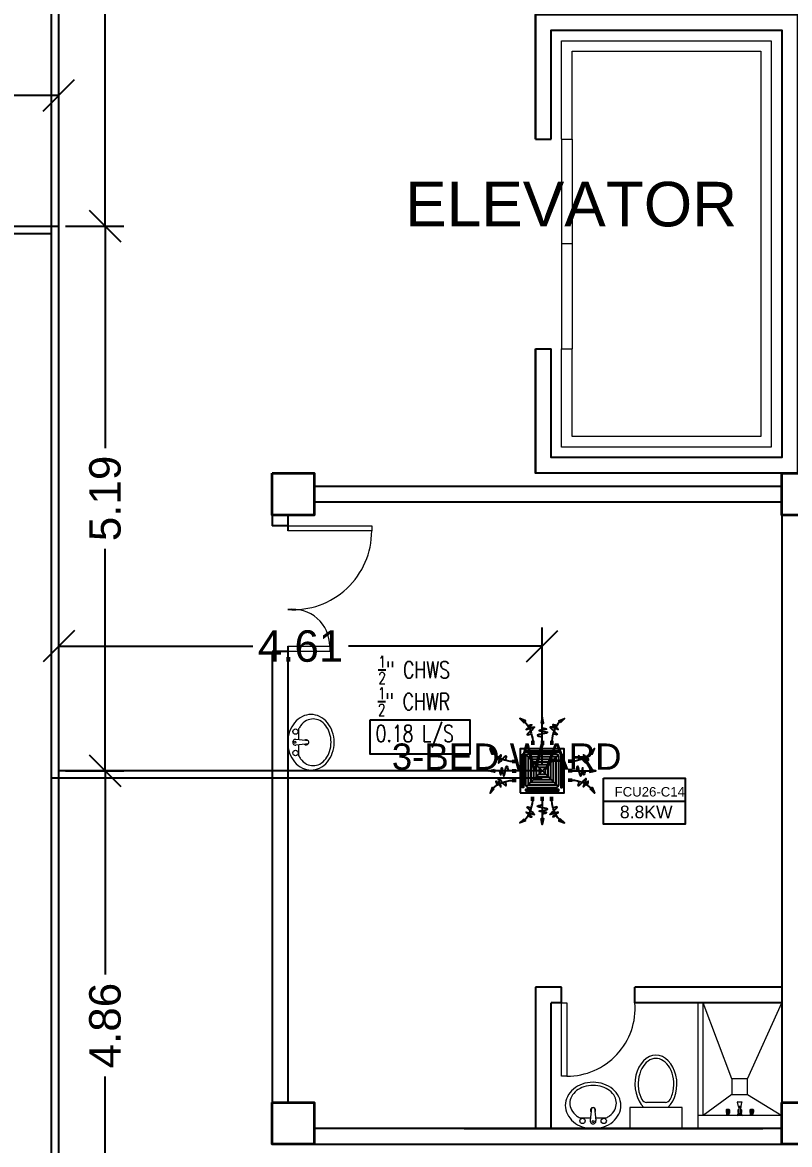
# Model space of a CAD drawing. Header units: millimetres. Extents: x 5 to 598, y 3 to 339.
# Drawn here: x 152.82 to 160.14, y 113.11 to 123.81 of the extents above; entities that cross this region are included whole.
import ezdxf

# ---------------------------------------------------------------- set-up
doc = ezdxf.new("R2010")
doc.units = ezdxf.units.MM
doc.header["$MEASUREMENT"] = 0
for name, color, linetype in [('AIR', 7, 'Continuous'), ('fcu line', 7, 'Continuous'), ('fcu return', 7, 'Continuous'), ('label', 7, 'Continuous'), ('Legends', 7, 'Continuous'), ('pipe label', 7, 'Continuous')]:
    doc.layers.add(name, color=color, linetype=linetype)
doc.styles.add('Arch-Dim', font='simplex.shx', dxfattribs={"width": 0.75})
doc.styles.get("Standard").update_dxf_attribs({"font": 'arial.ttf'})
doc.styles.add('SWISSLT175', font='swissl.ttf', dxfattribs={"height": 0.175})
doc.dimstyles.new('Copy of dimension', dxfattribs={"dimtxt": 0.3, "dimasz": 0.3, "dimexe": 0.18, "dimexo": 0.0625, "dimgap": 0.09, "dimtad": 0, "dimzin": 0, "dimdsep": 46, "dimtxsty": 'Standard', "dimblk": 'OBLIQUE', "dimcen": 0.09, "dimclrd": 256, "dimclre": 256, "dimclrt": 256, "dimadec": 0, "dimazin": 0, "dimtfac": 1, "dimtofl": 0, "dimtmove": 0, "dimatfit": 3, "dimldrblk": 'OBLIQUE', "dimfxl": 1, "dimtolj": 1, "dimtzin": 0, "dimarcsym": 0})

# ---------------------------------------------------------------- blocks, each defined once
blk = doc.blocks.new('FCU-13000P (CASSETTE SPLIT)')
at = {"layer": 'AIR', "ltscale": 3}
for p, q in [((0, 0.523), (0, 1)), ((-0.193, 0.558), (-0.193, 0.487)), ((-0.162, 0.558), (-0.162, 0.487)), ((-0.016, 0.558), (-0.016, 0.487)), ((0.016, 0.558), (0.016, 0.487)), ((0.162, 0.558), (0.162, 0.487)), ((0.193, 0.558), (0.193, 0.487)), ((-0.523, 0), (-1, 0)), ((-0.558, 0.193), (-0.487, 0.193)), ((-0.558, 0.162), (-0.487, 0.162)), ((-0.558, 0.016), (-0.487, 0.016)), ((0.558, 0.193), (0.487, 0.193)), ((0.558, 0.162), (0.487, 0.162)), ((0.558, 0.016), (0.487, 0.016)), ((0.523, 0), (1, 0)), ((-0.558, -0.016), (-0.487, -0.016)), ((-0.558, -0.162), (-0.487, -0.162)), ((-0.558, -0.193), (-0.487, -0.193)), ((0.558, -0.016), (0.487, -0.016)), ((0.558, -0.162), (0.487, -0.162)), ((0.558, -0.193), (0.487, -0.193)), ((-0.193, -0.558), (-0.193, -0.487)), ((-0.162, -0.558), (-0.162, -0.487)), ((-0.016, -0.558), (-0.016, -0.487)), ((0, -0.523), (0, -1)), ((0.016, -0.558), (0.016, -0.487)), ((0.162, -0.558), (0.162, -0.487)), ((0.193, -0.558), (0.193, -0.487))]:
    blk.add_line(p, q, dxfattribs=at)
at = {"layer": 'AIR'}
for p, q in [((0.295, -0.295), (-0.295, 0.295)), ((0.295, 0.295), (-0.295, -0.295))]:
    blk.add_line(p, q, dxfattribs=at)
at = {"layer": 'AIR', "ltscale": 3}
for points in [[(-0.335, 0.895), (-0.311, 0.932), (-0.416, 0.973)], [(-0.022, 0.89), (0.022, 0.89), (0, 1)], [(0.335, 0.895), (0.311, 0.932), (0.416, 0.973)], [(-0.895, 0.335), (-0.932, 0.311), (-0.973, 0.416)], [(0.895, 0.335), (0.932, 0.311), (0.973, 0.416)], [(-0.89, 0.022), (-0.89, -0.022), (-1, 0)], [(0.89, 0.022), (0.89, -0.022), (1, 0)], [(-0.895, -0.335), (-0.932, -0.311), (-0.973, -0.416)], [(0.895, -0.335), (0.932, -0.311), (0.973, -0.416)], [(-0.335, -0.895), (-0.311, -0.932), (-0.416, -0.973)], [(-0.022, -0.89), (0.022, -0.89), (0, -1)], [(0.335, -0.895), (0.311, -0.932), (0.416, -0.973)]]:
    blk.add_lwpolyline(points, close=True, dxfattribs=at)
at = {"layer": 'AIR'}
for points in [[(-0.323, 0.914, -0.171809), (-0.178, 0.558), (-0.178, 0.522)], [(0.323, 0.914, 0.171809), (0.178, 0.558), (0.178, 0.522)], [(-0.914, 0.323, 0.171809), (-0.558, 0.178), (-0.522, 0.178)], [(0.914, 0.323, -0.171809), (0.558, 0.178), (0.522, 0.178)], [(-0.914, -0.323, -0.171809), (-0.558, -0.178), (-0.522, -0.178)], [(0.914, -0.323, 0.171809), (0.558, -0.178), (0.522, -0.178)], [(-0.323, -0.914, 0.171809), (-0.178, -0.558), (-0.178, -0.522)], [(0.323, -0.914, -0.171809), (0.178, -0.558), (0.178, -0.522)]]:
    blk.add_lwpolyline(points, format="xyb", dxfattribs=at)
for points in [[(-0.41, -0.41), (0.41, -0.41), (0.41, 0.41), (-0.41, 0.41)], [(-0.373, 0.31), (-0.348, 0.31), (-0.348, -0.31), (-0.373, -0.31)], [(-0.31, 0.372), (0.31, 0.372), (0.31, 0.348), (-0.31, 0.348)], [(-0.26, -0.26), (0.26, -0.26), (0.26, 0.26), (-0.26, 0.26)], [(-0.21, -0.21), (0.21, -0.21), (0.21, 0.21), (-0.21, 0.21)], [(0.372, 0.31), (0.348, 0.31), (0.348, -0.31), (0.372, -0.31)], [(-0.16, -0.16), (0.16, -0.16), (0.16, 0.16), (-0.16, 0.16)], [(-0.11, -0.11), (0.11, -0.11), (0.11, 0.11), (-0.11, 0.11)], [(-0.06, -0.06), (0.06, -0.06), (0.06, 0.06), (-0.06, 0.06)], [(-0.31, -0.373), (0.31, -0.373), (0.31, -0.348), (-0.31, -0.348)]]:
    blk.add_lwpolyline(points, close=True, dxfattribs=at)
blk.add_lwpolyline([(-0.26, -0.31), (0.26, -0.31, 0.414214), (0.31, -0.26), (0.31, 0.26, 0.414214), (0.26, 0.31), (-0.26, 0.31, 0.414214), (-0.31, 0.26), (-0.31, -0.26, 0.414214)], format="xyb", close=True, dxfattribs=at)
at = {"layer": 'AIR', "ltscale": 3}
for points in [[(-0.268, 0.84), (-0.231, 0.852), (-0.134, 0.882), (-0.422, 0.704), (0.005, 0.903), (-0.358, 0.645), (-0.239, 0.678), (-0.199, 0.69)], [(0.268, 0.84), (0.231, 0.852), (0.134, 0.882), (0.422, 0.704), (-0.005, 0.903), (0.358, 0.645), (0.239, 0.678), (0.199, 0.69)], [(-0.84, 0.268), (-0.852, 0.231), (-0.882, 0.134), (-0.704, 0.422), (-0.903, -0.005), (-0.645, 0.358), (-0.678, 0.239), (-0.69, 0.199)], [(0.84, 0.268), (0.852, 0.231), (0.882, 0.134), (0.704, 0.422), (0.903, -0.005), (0.645, 0.358), (0.678, 0.239), (0.69, 0.199)], [(-0.84, -0.268), (-0.852, -0.231), (-0.882, -0.134), (-0.704, -0.422), (-0.903, 0.005), (-0.645, -0.358), (-0.678, -0.239), (-0.69, -0.199)], [(0.84, -0.268), (0.852, -0.231), (0.882, -0.134), (0.704, -0.422), (0.903, 0.005), (0.645, -0.358), (0.678, -0.239), (0.69, -0.199)], [(-0.268, -0.84), (-0.231, -0.852), (-0.134, -0.882), (-0.422, -0.704), (0.005, -0.903), (-0.358, -0.645), (-0.239, -0.678), (-0.199, -0.69)], [(0.268, -0.84), (0.231, -0.852), (0.134, -0.882), (0.422, -0.704), (-0.005, -0.903), (0.358, -0.645), (0.239, -0.678), (0.199, -0.69)]]:
    blk.add_open_spline(points, degree=3, knots=[0.0032834, 0.0032834, 0.0032834, 0.0032834, 0.0712567, 0.1924075, 0.3347111, 0.5062145, 0.5813292, 0.5813292, 0.5813292, 0.5813292], dxfattribs=at)
for points in [[(0, 0.8), (0.077, 0.776), (-0.058, 0.755), (0.098, 0.718), (-0.087, 0.663), (0, 0.631)], [(-0.8, 0), (-0.776, -0.077), (-0.755, 0.058), (-0.718, -0.098), (-0.663, 0.087), (-0.631, 0)], [(0.8, 0), (0.776, -0.077), (0.755, 0.058), (0.718, -0.098), (0.663, 0.087), (0.631, 0)], [(0, -0.8), (0.077, -0.776), (-0.058, -0.755), (0.098, -0.718), (-0.087, -0.663), (0, -0.631)]]:
    blk.add_spline(points, degree=3, dxfattribs=at)
for points in [[(-0.416, 0.973), (-0.335, 0.895), (-0.311, 0.932)], [(0, 1), (-0.022, 0.89), (0.022, 0.89)], [(0.416, 0.973), (0.335, 0.895), (0.311, 0.932)], [(-0.973, 0.416), (-0.895, 0.335), (-0.932, 0.311)], [(0.973, 0.416), (0.895, 0.335), (0.932, 0.311)], [(-1, 0), (-0.89, 0.022), (-0.89, -0.022)], [(1, 0), (0.89, 0.022), (0.89, -0.022)], [(-0.973, -0.416), (-0.895, -0.335), (-0.932, -0.311)], [(0.973, -0.416), (0.895, -0.335), (0.932, -0.311)], [(-0.416, -0.973), (-0.335, -0.895), (-0.311, -0.932)], [(0, -1), (-0.022, -0.89), (0.022, -0.89)], [(0.416, -0.973), (0.335, -0.895), (0.311, -0.932)]]:
    blk.add_solid(points, dxfattribs=at)
blk = doc.blocks.new('_Oblique')
at = {"color": 0, "linetype": 'ByBlock', "lineweight": -2}
blk.add_line((-0.5, -0.5), (0.5, 0.5), dxfattribs=at)
blk = doc.blocks.new('*D57')
at = {"layer": 'Defpoints', "color": 0, "transparency": 16777216}
for p in [(153.165, 116.673), (153.165, 111.814), (153.606, 111.814)]:
    blk.add_point(p, dxfattribs=at)
at = {"layer": 'Legends', "lineweight": -2, "transparency": 16777216}
for p, q in [((153.228, 116.673), (153.786, 116.673)), ((153.606, 116.673), (153.606, 114.729)), ((153.606, 111.814), (153.606, 113.758)), ((153.228, 111.814), (153.786, 111.814))]:
    blk.add_line(p, q, dxfattribs=at)
at = {"layer": 'Legends', "lineweight": -2, "transparency": 16777216, "xscale": 0.3, "yscale": 0.3, "zscale": 0.3}
for p, rotation in [((153.606, 116.673), 90), ((153.606, 111.814), 270)]:
    blk.add_blockref('_Oblique', p, dxfattribs=dict(at, rotation=rotation))
at = {"layer": 'Legends', "transparency": 16777216, "insert": (153.606, 114.243), "char_height": 0.3, "attachment_point": 5, "rotation": 90}
blk.add_mtext('\\A1;4.86', dxfattribs=at)
blk = doc.blocks.new('*D58')
at = {"layer": 'Defpoints', "color": 0, "transparency": 16777216}
for p in [(157.777, 117.861), (153.165, 116.673), (157.777, 116.673)]:
    blk.add_point(p, dxfattribs=at)
at = {"layer": 'Legends', "lineweight": -2, "transparency": 16777216}
for p, q in [((153.165, 116.736), (153.165, 118.041)), ((157.777, 116.736), (157.777, 118.041)), ((153.165, 117.861), (155.014, 117.861)), ((157.777, 117.861), (155.928, 117.861))]:
    blk.add_line(p, q, dxfattribs=at)
at = {"layer": 'Legends', "lineweight": -2, "transparency": 16777216, "xscale": 0.3, "yscale": 0.3, "zscale": 0.3, "rotation": 180}
blk.add_blockref('_Oblique', (153.165, 117.861), dxfattribs=at)
at = {"layer": 'Legends', "lineweight": -2, "transparency": 16777216, "xscale": 0.3, "yscale": 0.3, "zscale": 0.3}
blk.add_blockref('_Oblique', (157.777, 117.861), dxfattribs=at)
at = {"layer": 'Legends', "transparency": 16777216, "insert": (155.471, 117.861), "char_height": 0.3, "attachment_point": 5}
blk.add_mtext('\\A1;4.61', dxfattribs=at)
blk = doc.blocks.new('*D59')
at = {"layer": 'Defpoints', "color": 0, "transparency": 16777216}
for p in [(153.165, 121.868), (153.606, 121.868), (153.165, 116.673)]:
    blk.add_point(p, dxfattribs=at)
at = {"layer": 'Legends', "lineweight": -2, "transparency": 16777216}
for p, q in [((153.228, 121.868), (153.786, 121.868)), ((153.606, 121.868), (153.606, 119.75)), ((153.606, 116.673), (153.606, 118.791)), ((153.228, 116.673), (153.786, 116.673))]:
    blk.add_line(p, q, dxfattribs=at)
at = {"layer": 'Legends', "lineweight": -2, "transparency": 16777216, "xscale": 0.3, "yscale": 0.3, "zscale": 0.3}
for p, rotation in [((153.606, 121.868), 90), ((153.606, 116.673), 270)]:
    blk.add_blockref('_Oblique', p, dxfattribs=dict(at, rotation=rotation))
at = {"layer": 'Legends', "transparency": 16777216, "insert": (153.606, 119.271), "char_height": 0.3, "attachment_point": 5, "rotation": 90}
blk.add_mtext('\\A1;5.19', dxfattribs=at)
blk = doc.blocks.new('*D60')
at = {"layer": 'Defpoints', "color": 0, "transparency": 16777216}
for p in [(150.248, 123.115), (150.248, 121.868), (153.165, 121.868)]:
    blk.add_point(p, dxfattribs=at)
at = {"layer": 'Legends', "lineweight": -2, "transparency": 16777216}
for p, q in [((150.248, 121.93), (150.248, 123.295)), ((153.165, 121.93), (153.165, 123.295)), ((150.248, 123.115), (151.226, 123.115)), ((153.165, 123.115), (152.187, 123.115))]:
    blk.add_line(p, q, dxfattribs=at)
at = {"layer": 'Legends', "lineweight": -2, "transparency": 16777216, "xscale": 0.3, "yscale": 0.3, "zscale": 0.3, "rotation": 180}
blk.add_blockref('_Oblique', (150.248, 123.115), dxfattribs=at)
at = {"layer": 'Legends', "lineweight": -2, "transparency": 16777216, "xscale": 0.3, "yscale": 0.3, "zscale": 0.3}
blk.add_blockref('_Oblique', (153.165, 123.115), dxfattribs=at)
at = {"layer": 'Legends', "transparency": 16777216, "insert": (151.706, 123.115), "char_height": 0.3, "attachment_point": 5}
blk.add_mtext('\\A1;2.92', dxfattribs=at)
blk = doc.blocks.new('*D61')
at = {"layer": 'Defpoints', "color": 0, "transparency": 16777216}
for p in [(153.165, 127.072), (153.606, 127.072), (153.165, 121.868)]:
    blk.add_point(p, dxfattribs=at)
at = {"layer": 'Legends', "lineweight": -2, "transparency": 16777216}
for p, q in [((153.228, 127.072), (153.786, 127.072)), ((153.606, 127.072), (153.606, 124.949)), ((153.606, 121.868), (153.606, 123.991)), ((153.228, 121.868), (153.786, 121.868))]:
    blk.add_line(p, q, dxfattribs=at)
at = {"layer": 'Legends', "lineweight": -2, "transparency": 16777216, "xscale": 0.3, "yscale": 0.3, "zscale": 0.3}
for p, rotation in [((153.606, 127.072), 90), ((153.606, 121.868), 270)]:
    blk.add_blockref('_Oblique', p, dxfattribs=dict(at, rotation=rotation))
at = {"layer": 'Legends', "transparency": 16777216, "insert": (153.606, 124.47), "char_height": 0.3, "attachment_point": 5, "rotation": 90}
blk.add_mtext('\\A1;5.20', dxfattribs=at)

msp = doc.modelspace()

# ---------------------------------------------------------------- linework, layer by layer
at = {"color": 8, "lineweight": 25}
for p, q in [((157.712, 123.886), (157.712, 122.698)), ((157.712, 122.698), (157.862, 122.698)), ((157.712, 120.698), (157.712, 119.511)), ((157.712, 120.698), (157.862, 120.698)), ((160.062, 119.386), (155.6, 119.386)), ((160.062, 119.236), (155.6, 119.236)), ((155.2, 119.111), (155.2, 119.011)), ((155.35, 119.011), (155.2, 119.011)), ((155.35, 119.111), (155.35, 118.961)), ((160.062, 119.111), (160.062, 113.511)), ((155.35, 117.861), (155.35, 113.511)), ((155.2, 117.811), (155.2, 113.511)), ((155.35, 117.811), (155.2, 117.811)), ((160.062, 113.261), (155.6, 113.261)), ((155.6, 113.111), (160.062, 113.111))]:
    msp.add_line(p, q, dxfattribs=at)
at = {"color": 8, "lineweight": 9}
for p, q in [((157.962, 122.698), (158.062, 122.698)), ((157.962, 122.698), (157.962, 120.698)), ((158.062, 122.698), (158.062, 120.698)), ((158.062, 121.698), (157.962, 121.698)), ((157.962, 120.698), (158.062, 120.698)), ((155.548, 116.96), (155.426, 116.973)), ((155.548, 116.931), (155.426, 116.917)), ((158.248, 113.459), (158.234, 113.337)), ((158.277, 113.459), (158.29, 113.337)), ((158.612, 113.461), (158.612, 113.261)), ((159.112, 113.461), (158.612, 113.461)), ((158.953, 113.511), (158.772, 113.511)), ((159.112, 113.261), (159.112, 113.461)), ((159.535, 113.443), (159.532, 113.441)), ((159.535, 113.444), (159.535, 113.443)), ((159.562, 113.444), (159.535, 113.444)), ((159.562, 113.443), (159.535, 113.443)), ((159.562, 113.444), (159.562, 113.443)), ((159.562, 113.443), (159.565, 113.441)), ((159.65, 113.471), (159.641, 113.513)), ((159.643, 113.517), (159.682, 113.517)), ((159.649, 113.443), (159.645, 113.441)), ((159.655, 113.444), (159.649, 113.444)), ((159.649, 113.444), (159.649, 113.443)), ((159.655, 113.443), (159.649, 113.443)), ((159.674, 113.471), (159.65, 113.471)), ((159.65, 113.471), (159.65, 113.463)), ((159.674, 113.471), (159.65, 113.471)), ((159.65, 113.463), (159.674, 113.463)), ((159.655, 113.401), (159.655, 113.463)), ((159.67, 113.463), (159.67, 113.401)), ((159.675, 113.444), (159.67, 113.444)), ((159.675, 113.443), (159.67, 113.443)), ((159.674, 113.471), (159.683, 113.513)), ((159.674, 113.463), (159.674, 113.471)), ((159.675, 113.444), (159.675, 113.443)), ((159.675, 113.443), (159.679, 113.441)), ((159.763, 113.443), (159.759, 113.441)), ((159.789, 113.444), (159.763, 113.444)), ((159.763, 113.444), (159.763, 113.443)), ((159.789, 113.443), (159.763, 113.443)), ((159.789, 113.444), (159.789, 113.443)), ((159.789, 113.443), (159.792, 113.441)), ((159.531, 113.386), (159.535, 113.393)), ((159.531, 113.386), (159.531, 113.386)), ((159.566, 113.386), (159.531, 113.386)), ((159.566, 113.386), (159.531, 113.386)), ((159.532, 113.441), (159.532, 113.419)), ((159.565, 113.441), (159.532, 113.441)), ((159.532, 113.419), (159.534, 113.415)), ((159.535, 113.432), (159.535, 113.42)), ((159.535, 113.419), (159.543, 113.419)), ((159.535, 113.413), (159.535, 113.407)), ((159.563, 113.407), (159.535, 113.407)), ((159.535, 113.407), (159.535, 113.405)), ((159.562, 113.405), (159.535, 113.405)), ((159.562, 113.393), (159.535, 113.393)), ((159.537, 113.393), (159.537, 113.405)), ((159.542, 113.432), (159.542, 113.42)), ((159.562, 113.419), (159.554, 113.419)), ((159.555, 113.432), (159.555, 113.42)), ((159.56, 113.393), (159.56, 113.405)), ((159.562, 113.432), (159.562, 113.42)), ((159.563, 113.407), (159.562, 113.405)), ((159.566, 113.386), (159.562, 113.393)), ((159.565, 113.419), (159.563, 113.415)), ((159.563, 113.413), (159.563, 113.407)), ((159.565, 113.441), (159.565, 113.419)), ((159.566, 113.386), (159.566, 113.386)), ((159.633, 113.386), (159.645, 113.391)), ((159.691, 113.386), (159.633, 113.386)), ((159.655, 113.441), (159.645, 113.441)), ((159.645, 113.441), (159.645, 113.419)), ((159.645, 113.419), (159.648, 113.415)), ((159.645, 113.401), (159.68, 113.401)), ((159.645, 113.391), (159.645, 113.401)), ((159.645, 113.391), (159.68, 113.391)), ((159.68, 113.391), (159.645, 113.391)), ((159.648, 113.413), (159.648, 113.407)), ((159.655, 113.407), (159.648, 113.407)), ((159.648, 113.407), (159.649, 113.405)), ((159.649, 113.432), (159.649, 113.42)), ((159.649, 113.419), (159.655, 113.419)), ((159.655, 113.405), (159.649, 113.405)), ((159.651, 113.401), (159.651, 113.405)), ((159.67, 113.401), (159.655, 113.401)), ((159.679, 113.441), (159.67, 113.441)), ((159.675, 113.419), (159.67, 113.419)), ((159.676, 113.407), (159.67, 113.407)), ((159.675, 113.405), (159.67, 113.405)), ((159.674, 113.401), (159.674, 113.405)), ((159.675, 113.432), (159.675, 113.42)), ((159.676, 113.407), (159.675, 113.405)), ((159.676, 113.413), (159.676, 113.407)), ((159.679, 113.419), (159.677, 113.415)), ((159.679, 113.441), (159.679, 113.419)), ((159.68, 113.401), (159.68, 113.391)), ((159.68, 113.391), (159.691, 113.386)), ((159.792, 113.441), (159.759, 113.441)), ((159.759, 113.441), (159.759, 113.419)), ((159.759, 113.419), (159.761, 113.415)), ((159.759, 113.386), (159.762, 113.393)), ((159.793, 113.386), (159.759, 113.386)), ((159.793, 113.386), (159.759, 113.386)), ((159.759, 113.386), (159.759, 113.386)), ((159.762, 113.413), (159.762, 113.407)), ((159.762, 113.407), (159.763, 113.405)), ((159.79, 113.407), (159.762, 113.407)), ((159.789, 113.393), (159.762, 113.393)), ((159.763, 113.432), (159.763, 113.42)), ((159.763, 113.419), (159.77, 113.419)), ((159.789, 113.405), (159.763, 113.405)), ((159.764, 113.393), (159.764, 113.405)), ((159.77, 113.432), (159.77, 113.42)), ((159.782, 113.432), (159.782, 113.42)), ((159.789, 113.419), (159.782, 113.419)), ((159.787, 113.393), (159.787, 113.405)), ((159.789, 113.432), (159.789, 113.42)), ((159.79, 113.407), (159.789, 113.405)), ((159.793, 113.386), (159.789, 113.393)), ((159.792, 113.419), (159.79, 113.415)), ((159.79, 113.413), (159.79, 113.407)), ((159.792, 113.441), (159.792, 113.419)), ((159.793, 113.386), (159.793, 113.386)), ((158.612, 113.261), (159.112, 113.261))]:
    msp.add_line(p, q, dxfattribs=at)
at = {"color": 8, "linetype": 'ByBlock', "lineweight": 25, "ltscale": 0.3}
for p, q in [((157.962, 114.611), (157.712, 114.611)), ((157.962, 114.461), (157.962, 114.611)), ((160.062, 114.611), (158.662, 114.611)), ((158.662, 114.461), (158.662, 114.611)), ((157.962, 114.461), (157.862, 114.461)), ((157.862, 113.261), (157.862, 114.461)), ((160.062, 114.461), (158.662, 114.461))]:
    msp.add_line(p, q, dxfattribs=at)
at = {"color": 8, "linetype": 'ByBlock', "lineweight": 25}
for p, q in [((157.712, 114.611), (157.712, 113.261)), ((157.033, 113.261), (159.883, 113.261))]:
    msp.add_line(p, q, dxfattribs=at)
at = {"color": 8, "linetype": 'ByBlock', "lineweight": 9, "ltscale": 0.3}
for p, q in [((159.587, 113.736), (159.312, 114.461)), ((159.737, 113.736), (160.062, 114.461)), ((159.587, 113.586), (159.312, 113.386)), ((159.737, 113.586), (160.062, 113.386))]:
    msp.add_line(p, q, dxfattribs=at)
at = {"color": 8, "linetype": 'ByBlock', "lineweight": 9}
for p, q in [((160.062, 113.386), (159.262, 113.386)), ((157.862, 113.261), (159.812, 113.261))]:
    msp.add_line(p, q, dxfattribs=at)
at = {"color": 8, "lineweight": 25}
for points in [[(157.712, 122.698), (157.712, 123.886), (160.212, 123.886), (160.212, 119.511), (157.712, 119.511), (157.712, 120.698)], [(157.862, 122.698), (157.862, 123.736), (160.062, 123.736), (160.062, 119.661), (157.862, 119.661), (157.862, 120.698)]]:
    msp.add_lwpolyline(points, dxfattribs=at)
at = {"color": 8, "lineweight": 9}
for points in [[(157.962, 122.698), (157.962, 123.636), (159.962, 123.636), (159.962, 119.761), (157.962, 119.761), (157.962, 120.698)], [(158.062, 122.698), (158.062, 123.536), (159.862, 123.536), (159.862, 119.861), (158.062, 119.861), (158.062, 120.698)]]:
    msp.add_lwpolyline(points, dxfattribs=at)
at = {"color": 8, "lineweight": 35}
for points in [[(155.2, 119.511), (155.6, 119.511), (155.6, 119.111), (155.2, 119.111)], [(160.062, 119.511), (160.462, 119.511), (160.462, 119.111), (160.062, 119.111)], [(155.2, 113.511), (155.6, 113.511), (155.6, 113.111), (155.2, 113.111)], [(160.062, 113.511), (160.462, 113.511), (160.462, 113.111), (160.062, 113.111)]]:
    msp.add_lwpolyline(points, close=True, dxfattribs=at)
at = {"color": 8, "lineweight": 13, "ltscale": 0.03}
msp.add_lwpolyline([(155.35, 119.011), (156.15, 119.011), (156.15, 118.961), (155.35, 118.961)], dxfattribs=at)
for points in [[(155.35, 117.811), (155.35, 117.861), (155.75, 117.861), (155.75, 117.811)], [(157.962, 114.461), (158.012, 114.461), (158.012, 113.761), (157.962, 113.761)]]:
    msp.add_lwpolyline(points, close=True, dxfattribs=at)
at = {"color": 8, "lineweight": 9}
for points in [[(155.571, 116.68, 0.11576), (155.653, 116.699, 0.104047), (155.727, 116.758, 0.090875), (155.774, 116.842, 0.083344), (155.792, 116.945, 0.083344), (155.774, 117.049, 0.090875), (155.727, 117.132, 0.104047), (155.653, 117.191, 0.11576), (155.571, 117.21, 0.11576), (155.488, 117.191, 0.104047), (155.414, 117.132, 0.090875), (155.367, 117.049, 0.083344), (155.35, 116.945, 0.083344), (155.367, 116.842, 0.090875), (155.414, 116.758, 0.104047), (155.488, 116.699, 0.11576)], [(158.527, 113.482, 0.11576), (158.508, 113.564, 0.104047), (158.45, 113.638, 0.090875), (158.366, 113.685, 0.083344), (158.262, 113.703, 0.083344), (158.159, 113.685, 0.090875), (158.075, 113.638, 0.104047), (158.017, 113.564, 0.11576), (157.997, 113.482, 0.11576), (158.017, 113.399, 0.104047), (158.075, 113.325, 0.090875), (158.159, 113.278, 0.083344), (158.262, 113.261, 0.083344), (158.366, 113.278, 0.090875), (158.45, 113.325, 0.104047), (158.508, 113.399, 0.11576)]]:
    msp.add_lwpolyline(points, format="xyb", close=True, dxfattribs=at)
for points in [[(155.592, 116.723, 0.124838), (155.654, 116.738, 0.105788), (155.712, 116.788, 0.086697), (155.748, 116.857, 0.076776), (155.762, 116.945, 0.076776), (155.748, 117.033, 0.086697), (155.712, 117.102, 0.105788), (155.654, 117.152, 0.124838), (155.592, 117.168, 0.124838), (155.529, 117.152, 0.105788), (155.471, 117.102, 0.040067), (155.452, 117.072), (155.452, 116.969, 0.040067)], [(155.452, 116.921), (155.452, 116.818, 0.040067), (155.471, 116.788, 0.105788), (155.529, 116.738, 0.124838), (155.592, 116.723, 0.124838)], [(158.485, 113.503, 0.124838), (158.469, 113.565, 0.105788), (158.419, 113.623, 0.086697), (158.35, 113.659, 0.076776), (158.262, 113.673, 0.076776), (158.175, 113.659, 0.086697), (158.105, 113.623, 0.105788), (158.056, 113.565, 0.124838), (158.04, 113.503, 0.124838), (158.056, 113.44, 0.105788), (158.105, 113.382, 0.040067), (158.136, 113.363), (158.238, 113.363, 0.040067)], [(158.287, 113.363), (158.389, 113.363, 0.040067), (158.419, 113.382, 0.105788), (158.469, 113.44, 0.124838), (158.485, 113.503, 0.124838)]]:
    msp.add_lwpolyline(points, format="xyb", dxfattribs=at)
at = {"color": 8, "linetype": 'ByBlock', "lineweight": 9, "ltscale": 0.3}
msp.add_lwpolyline([(159.312, 113.386), (159.312, 114.461), (159.262, 114.461), (159.262, 113.261), (159.262, 113.261)], dxfattribs=at)
at = {"color": 8, "linetype": 'ByBlock', "lineweight": 9, "ltscale": 0.03}
msp.add_lwpolyline([(159.587, 113.586), (159.737, 113.586), (159.737, 113.736), (159.587, 113.736)], close=True, dxfattribs=at)
at = {"color": 8, "lineweight": 9}
for centre, radius in [((155.423, 117.047), 0.0255), ((155.423, 116.843), 0.0255), ((155.416, 116.945), 0.0095), ((158.161, 113.334), 0.0255), ((158.262, 113.327), 0.0095), ((158.364, 113.334), 0.0255)]:
    msp.add_circle(centre, radius, dxfattribs=at)
at = {"color": 8, "lineweight": 13, "ltscale": 0.03}
for centre, radius, start, end in [((155.398, 118.961), 0.752, 266.3048, 0), ((155.397, 117.861), 0.353, 0, 97.6281), ((158.012, 114.412), 0.652, 270, 4.2422)]:
    msp.add_arc(centre, radius, start, end, dxfattribs=at)
at = {"color": 8, "lineweight": 9}
for centre, radius, start, end in [((155.423, 116.945), 0.028, 83.7545, 276.2455), ((155.525, 116.945), 0.025, 36.3068, 131.2022), ((155.525, 116.945), 0.025, 228.7978, 323.6932), ((155.454, 116.945), 0.0948, 351.2026, 8.7974), ((155.525, 116.945), 0.025, 341.3793, 18.6207), ((158.262, 113.436), 0.025, 126.3068, 221.2022), ((158.262, 113.365), 0.0948, 81.2026, 98.7974), ((158.262, 113.436), 0.025, 71.3793, 108.6207), ((158.262, 113.436), 0.025, 318.7978, 53.6932), ((158.772, 113.561), 0.05, 208.0084, 270), ((158.953, 113.561), 0.05, 270, 331.8499), ((158.262, 113.334), 0.028, 173.7545, 6.2455)]:
    msp.add_arc(centre, radius, start, end, dxfattribs=at)
for centre, major_axis, ratio, start_param, end_param in [((158.862, 113.686), (0, -0.275), 0.727273, 0.612555, 5.670631), ((159.645, 113.514), (0.00268, 0.00268), 1, 1.354119, 2.724181), ((159.523, 113.431), (0.00896, 0.00896), 1, 5.560378, 6.271464), ((159.52, 113.426), (-0.0118, 0.0118), 1, 3.273911, 3.406137), ((159.531, 113.413), (0.00268, 0.00268), 1, 5.497675, 5.991616), ((159.532, 113.42), (0.00268, 0.00268), 1, 4.870036, 5.497675), ((159.553, 113.431), (0.00738, 0.00738), 1, 1.497691, 2.282489), ((159.546, 113.42), (-0.00268, 0.00268), 1, 0.785286, 1.412925), ((159.553, 113.425), (0.00887, 0.00887), 1, 2.983721, 3.344735), ((159.549, 113.436), (-0.00268, 0.00268), 1, -1.497915, -0.073106), ((159.549, 113.418), (-0.00268, 0.00268), 1, 1.773938, 2.938226), ((159.544, 113.431), (-0.00738, 0.00738), 1, 4.000472, 4.78527), ((159.544, 113.425), (0.00887, 0.00887), 1, 4.509022, 4.870036), ((159.551, 113.42), (-0.00268, 0.00268), 1, 3.299239, 3.926878), ((159.574, 113.431), (-0.00896, 0.00896), 1, 0.011497, 0.722582), ((159.565, 113.42), (0.00268, 0.00268), 1, 2.356082, 2.983721), ((159.577, 113.426), (-0.0118, 0.0118), 1, 1.306028, 1.438253), ((159.566, 113.413), (0.00268, 0.00268), 1, 1.862141, 2.356082), ((159.636, 113.431), (-0.00896, 0.00896), 1, 3.989582, 4.700667), ((159.634, 113.426), (0.0118, 0.0118), 1, 4.844707, 4.976933), ((159.645, 113.42), (-0.00268, 0.00268), 1, 3.299239, 3.926878), ((159.644, 113.413), (-0.00268, 0.00268), 1, 3.926878, 4.42082), ((159.688, 113.431), (-0.00896, 0.00896), 1, 0.011497, 0.722582), ((159.679, 113.42), (-0.00268, 0.00268), 1, 0.785286, 1.412925), ((159.69, 113.426), (0.0118, 0.0118), 1, 2.876824, 3.009049), ((159.68, 113.413), (-0.00268, 0.00268), 1, 0.291344, 0.785286), ((159.75, 113.431), (0.00896, 0.00896), 1, 5.560378, 6.271464), ((159.748, 113.426), (-0.0118, 0.0118), 1, 3.273911, 3.406137), ((159.758, 113.413), (0.00268, 0.00268), 1, 5.497675, 5.991616), ((159.759, 113.42), (0.00268, 0.00268), 1, 4.870036, 5.497675), ((159.78, 113.431), (0.00738, 0.00738), 1, 1.497691, 2.282489), ((159.774, 113.42), (-0.00268, 0.00268), 1, 0.785286, 1.412925), ((159.781, 113.425), (0.00887, 0.00887), 1, 2.983721, 3.344735), ((159.776, 113.436), (-0.00268, 0.00268), 1, -1.497915, -0.073106), ((159.776, 113.418), (-0.00268, 0.00268), 1, 1.773938, 2.938226), ((159.771, 113.431), (-0.00738, 0.00738), 1, 4.000472, 4.78527), ((159.771, 113.425), (0.00887, 0.00887), 1, 4.509022, 4.870036), ((159.778, 113.42), (-0.00268, 0.00268), 1, 3.299239, 3.926878), ((159.802, 113.431), (-0.00896, 0.00896), 1, 0.011497, 0.722582), ((159.793, 113.42), (0.00268, 0.00268), 1, 2.356082, 2.983721), ((159.804, 113.426), (0.0118, 0.0118), 1, 2.876824, 3.009049), ((159.794, 113.413), (0.00268, 0.00268), 1, 1.862141, 2.356082)]:
    msp.add_ellipse(centre, major_axis=major_axis, ratio=ratio, start_param=start_param, end_param=end_param, dxfattribs=at)
at = {"color": 8, "lineweight": 9, "extrusion": (-4.99074e-41, 2.88216e-41, -1)}
msp.add_ellipse((159.679, 113.514), major_axis=(0.00268, 0.00268), ratio=1, start_param=-0.216453, end_param=1.153609, dxfattribs=at)
at = {"color": 8, "lineweight": 9}
msp.add_open_spline([(158.997, 113.537), (159.006, 113.553), (159.013, 113.572), (159.04, 113.663), (159.035, 113.75), (158.977, 113.881), (158.927, 113.923), (158.829, 113.936), (158.777, 113.91), (158.703, 113.799), (158.685, 113.715), (158.7, 113.602), (158.712, 113.567), (158.728, 113.537)], degree=3, knots=[0.937253, 0.937253, 0.937253, 0.937253, 1.185372, 1.185372, 2.113864, 2.113864, 3.042356, 3.042356, 3.970847, 3.970847, 4.899339, 4.899339, 5.346062, 5.346062, 5.346062, 5.346062], dxfattribs=at)
at = {"layer": 'fcu line', "linetype": 'Continuous'}
for p, q in [((153.165, 111.814), (153.165, 131.509)), ((150.248, 121.868), (153.165, 121.868)), ((157.777, 116.673), (153.165, 116.673))]:
    msp.add_line(p, q, dxfattribs=at)
at = {"layer": 'fcu return', "linetype": 'Continuous'}
for p, q in [((153.095, 111.884), (153.095, 131.439)), ((150.248, 121.798), (153.095, 121.798)), ((157.777, 116.603), (153.095, 116.603))]:
    msp.add_line(p, q, dxfattribs=at)
at = {"layer": 'Legends', "linetype": 'Continuous', "lineweight": 25}
msp.add_line((158.363, 116.383), (159.141, 116.383), dxfattribs=at)
at = {"layer": 'Legends'}
msp.add_lwpolyline([(158.363, 116.602), (159.141, 116.602), (159.141, 116.165), (158.363, 116.165)], close=True, dxfattribs=at)
at = {"layer": 'pipe label', "color": 2, "linetype": 'Continuous', "lineweight": 25}
msp.add_lwpolyline([(156.134, 117.159), (157.085, 117.159), (157.085, 116.832), (156.134, 116.832)], close=True, dxfattribs=at)

# ---------------------------------------------------------------- block references
at = {"layer": 'AIR', "xscale": 0.5113536813550488, "yscale": 0.5113536813550488, "zscale": 0.5113536813550488}
msp.add_blockref('FCU-13000P (CASSETTE SPLIT)', (157.777, 116.673), dxfattribs=at)

# ---------------------------------------------------------------- texts
at = {"layer": 'label', "color": 8, "lineweight": 9, "ltscale": 0.4, "attachment_point": 5, "style": 'SWISSLT175'}
for s, insert, char_height, line_spacing_factor in [('ELEVATOR', (158.053, 122.075), 0.425, 0.9), ('3-BED WARD', (157.438, 116.807), 0.25, 0.8)]:
    msp.add_mtext(s, dxfattribs=dict(at, insert=insert, char_height=char_height, line_spacing_factor=line_spacing_factor))
at = {"layer": 'Legends', "linetype": 'Continuous', "lineweight": 25, "attachment_point": 1}
for s, width, insert, char_height in [('FCU26-C14', 0.44811, (158.468, 116.518), 0.09), ('8.8KW', 0.23674, (158.518, 116.341), 0.12)]:
    msp.add_mtext_dynamic_manual_height_columns(s, width=width, gutter_width=1.011, heights=[0], dxfattribs=dict(at, insert=insert, char_height=char_height))
at = {"layer": 'pipe label', "color": 3, "linetype": 'Continuous', "lineweight": 25, "insert": (156.213, 117.77), "char_height": 0.16, "attachment_point": 1, "style": 'Arch-Dim'}
msp.add_mtext_dynamic_manual_height_columns('\\A1;{\\H0.7x;\\S1/2;}" CHWS', width=1.17294, gutter_width=1.011, heights=[0], dxfattribs=at)
at = {"layer": 'pipe label', "color": 240, "linetype": 'Continuous', "lineweight": 25, "insert": (156.209, 117.467), "char_height": 0.16, "attachment_point": 1, "style": 'Arch-Dim'}
msp.add_mtext_dynamic_manual_height_columns('\\A1;{\\H0.7x;\\S1/2;}" CHWR', width=0.88035, gutter_width=1.011, heights=[0], dxfattribs=at)
at = {"layer": 'pipe label', "color": 2, "linetype": 'Continuous', "lineweight": 25, "insert": (156.188, 117.109), "char_height": 0.16, "attachment_point": 1, "style": 'Arch-Dim'}
msp.add_mtext_dynamic_manual_height_columns('0.18 L/S', width=0.89967, gutter_width=1.011, heights=[0], dxfattribs=at)

# ---------------------------------------------------------------- dimensions: what is measured, and where the dimension line sits
at = {"layer": 'Legends'}
for base, p1, p2, picture, middle in [((153.606, 127.072), (153.165, 121.868), (153.165, 127.072), '*D61', (153.606, 124.47)), ((153.6057, 121.8679), (153.1652, 116.6731), (153.1652, 121.8679), '*D59', (153.6057, 119.2705)), ((153.606, 111.814), (153.165, 116.673), (153.165, 111.814), '*D57', (153.606, 114.243))]:
    dim = msp.add_linear_dim(base=base, p1=p1, p2=p2, angle=90, dimstyle='Copy of dimension', dxfattribs=at)
    dim.commit()
    dim.dimension.update_dxf_attribs({"geometry": picture, "text_midpoint": middle})
for base, p1, p2, picture, middle in [((150.248, 123.115), (153.165, 121.868), (150.248, 121.868), '*D60', (151.706, 123.115)), ((157.777, 117.861), (153.165, 116.673), (157.777, 116.673), '*D58', (155.471, 117.861))]:
    dim = msp.add_linear_dim(base=base, p1=p1, p2=p2, dimstyle='Copy of dimension', dxfattribs=at)
    dim.commit()
    dim.dimension.update_dxf_attribs({"geometry": picture, "text_midpoint": middle})

doc.saveas('drawing.dxf')
